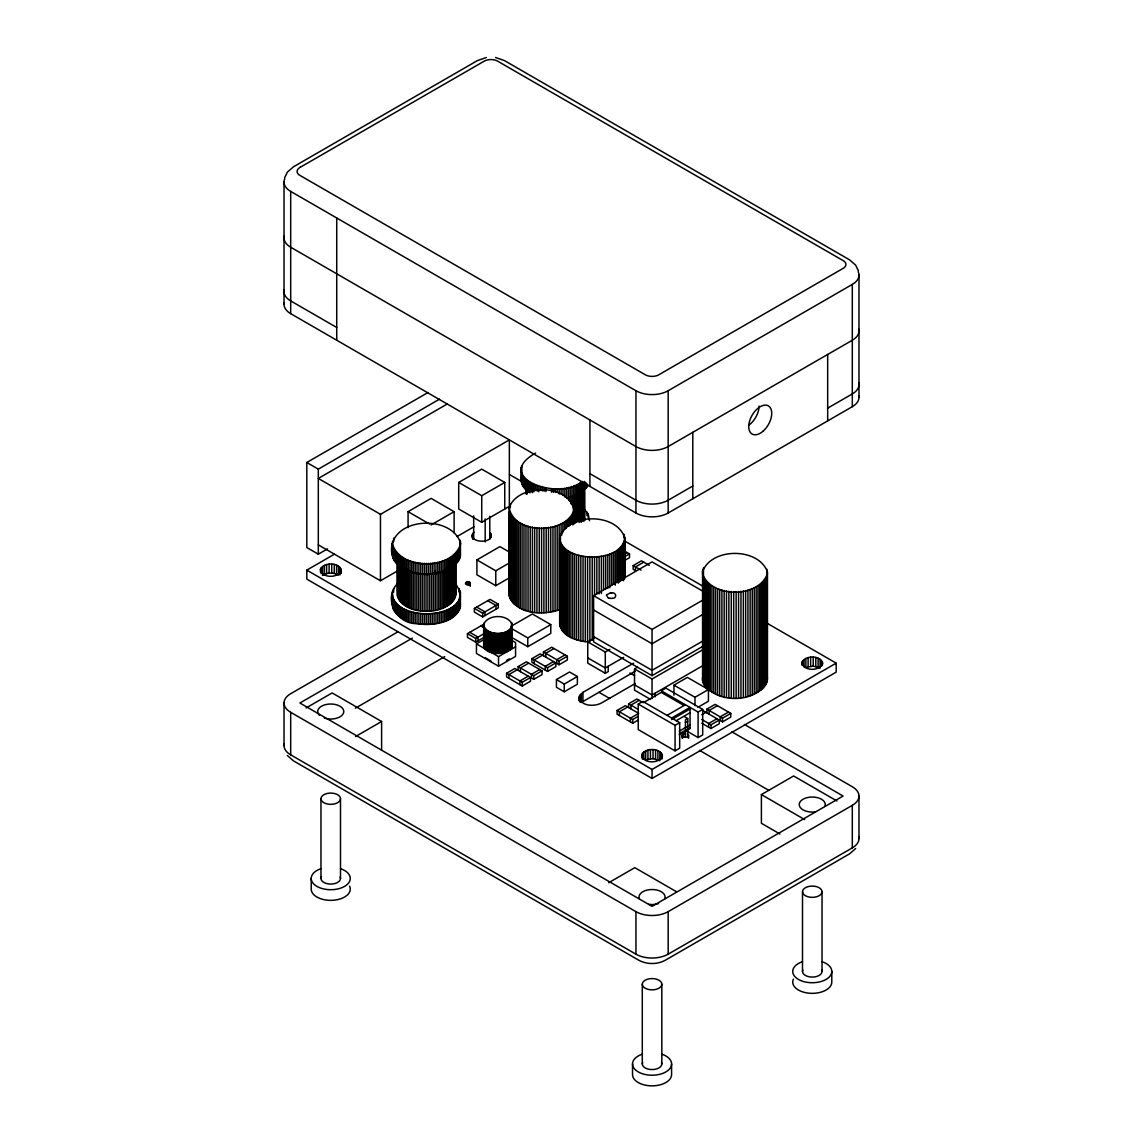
<?xml version="1.0" encoding="UTF-8"?>
<svg xmlns="http://www.w3.org/2000/svg" width="1143" height="1143" viewBox="0 0 1143 1143"><rect width="100%" height="100%" fill="white"/><g stroke="black" fill="none" stroke-linecap="round" stroke-linejoin="round"><path stroke-width="1.5" d="M327.527 548.869L318.311 554.184L318.311 469.144L439.541 399.15M608.076 597.846L606.404 594.946L610.476 592.831M612.319 598.389C617.306 598.489 616.463 592.231 611.791 592.831M398.55 588.988C391.749 617.749 456.171 618.849 455.486 591.617M584.673 519.365L584.644 520.451L584.644 488.561M392.32 543.554C399.964 516.393 453.028 516.393 460.672 543.554C453.028 570.714 399.964 570.714 392.32 543.554C382.919 581.601 460.3 584.902 460.186 550.883M392.32 554.184L392.535 551.983M460.186 601.375C461.858 622.278 432.668 626.45 417.038 623.649C396.164 624.407 382.033 597.032 398.621 582.63M392.32 604.69L392.535 602.475M535.61 453.042C490.604 478.717 562.899 501.348 582.116 481.446L581.987 521.408M589.517 520.737L588.231 514.179L584.33 509.135M320.454 569.2C321.097 578.401 338.599 578.587 341.157 570.328C338.957 562.056 324.183 562.056 320.454 569.2L320.454 572.186M474.016 532.124C465.144 543.082 495.948 544.968 490.433 533.024L490.433 537.524M641.766 754.709C642.409 763.91 659.911 764.095 662.469 755.837C660.268 747.565 645.509 747.565 641.766 754.709L641.766 757.695M684.143 733.849C677.027 737.606 692.958 738.821 687.257 734.02M801.972 662.211C802.615 671.412 820.102 671.613 822.66 663.34C820.474 655.068 805.701 655.082 801.972 662.211L801.972 665.212M509.106 507.663C514.179 534.724 564.871 534.938 574.043 510.349C568.985 483.289 518.279 483.075 509.106 507.663L509.106 595.389C516.179 615.191 544.325 615.677 561.084 609.105M509.106 592.717L509.106 595.389M559.67 538.239C561.027 551.24 576.529 555.812 587.588 556.841L587.588 641.895C576.529 640.866 561.027 636.294 559.67 623.292L559.67 538.239C566.957 512.378 617.477 512.378 624.764 538.239L624.764 577.215M559.67 623.292L560.413 619.292M624.764 538.239C622.163 554.484 601.218 557.77 587.588 556.841M483.589 624.807C487.289 613.82 508.521 613.82 512.221 624.807M512.221 625.378C508.521 636.365 487.289 636.365 483.589 625.378M702.388 572.086C710.903 547.197 758.938 547.197 767.453 572.086L767.453 679.799C758.938 704.702 710.903 704.702 702.388 679.799M702.388 678.399L703.474 674.241M767.453 573.486C758.938 598.389 710.903 598.389 702.388 573.486M579.13 700.702L579.387 696.23L582.959 692.358L633.622 663.14M521.694 476.46C519.779 482.56 523.737 488.733 528.666 492.076L528.666 481.446M284.664 177.665L287.364 172.136L293.48 166.792L477.431 60.579L486.361 57.493M392.32 594.06C395.307 625.078 479.574 617.963 455.428 583.559M588.231 485.232L580.873 492.919L568.471 498.005L568.471 487.375M855.636 848.535L849.52 853.878L665.569 960.091C657.354 964.663 646.767 964.663 638.551 960.091L293.48 760.867L287.364 755.509M509.321 658.797L508.035 659.64M635.151 671.241L581.33 702.502L581.33 693.501M318.311 554.184L306.81 547.54L306.81 462.501L428.025 392.506M447.213 404.022L318.311 478.446L380.462 514.321L509.349 439.898L509.349 506.349L481.732 522.294L458.714 509.006L458.714 482.432L481.732 469.144L504.749 482.432L504.749 509.006M766.839 623.106L836.19 663.154L836.19 672.141L652.053 778.454L306.81 579.13L306.81 570.128L334.428 554.184M408.08 527.609L408.08 511.664L431.097 498.377L454.114 511.664L454.114 532.924M322.512 575.443C327.227 572.4 333.713 572.372 338.557 575.143L338.557 566.156M431.097 524.951L454.114 511.664M458.714 482.432L481.732 495.719L504.749 482.432M284.793 178.694A22.789 13.159 0 0 0 290.693 191.41L635.951 390.735A22.789 13.159 0 0 0 668.169 390.735L852.307 284.421A22.789 13.159 0 0 0 858.207 271.72M318.311 544.882L380.462 580.758L398.878 570.128M457.186 536.467L474.059 526.723M509.578 577.715L495.776 585.687L476.902 574.786L476.902 559.899L499.92 546.611L508.635 551.64M470.23 582.844L467.93 584.173L465.63 582.844L467.93 581.516L470.23 582.844L470.23 586.359M476.902 559.899L495.776 570.8L509.578 562.827M398.107 631.708L290.693 693.715A22.789 13.159 0 0 0 290.693 712.318L290.693 754.851L635.951 954.176A22.789 13.159 0 0 0 668.169 954.176L852.307 847.863A22.789 13.159 0 0 0 858.779 836.847M412.366 638.094L299.909 703.016L652.053 906.342L843.091 796.042L731.891 731.834M474.374 608.405L490.018 599.375L498.305 604.147L498.305 607.876L482.66 616.906L474.374 612.119L474.374 608.405L482.66 613.191L498.305 604.147M306.038 707.988L332.127 692.929L381.605 721.49L381.605 750.194M692.801 486.018L668.169 500.234A22.789 13.159 0 0 1 635.951 500.234L589.917 473.659M827.675 408.137L852.307 393.921A22.789 13.159 0 0 0 858.779 382.905M284.221 302.638A22.789 13.159 0 0 0 290.693 313.653L635.951 512.993A22.789 13.159 0 0 0 668.169 512.993L852.307 406.679A22.789 13.159 0 0 0 858.779 395.664M483.575 637.637L475.745 642.152L467.458 637.38L467.458 633.651L483.118 624.621M467.458 633.651L475.745 638.437L483.575 633.922M355.359 708.203L444.727 656.625M624.435 554.184L627.207 552.598M623.978 557.112L629.507 553.926L629.507 557.641L623.978 560.827M511.15 640.009L515.564 642.552L515.564 656.382L498.534 666.212L476.445 653.453L476.445 643.88L483.532 639.794M510.892 626.393L532.367 613.991L550.783 624.621L550.783 633.393L527.766 646.681L510.892 636.937M643.766 562.156L635.494 566.942L635.494 570.671L633.179 569.343L633.179 565.614L641.466 560.827L649.295 565.356M702.831 646.338L652.053 675.642L593.603 641.895L593.603 595.646L652.053 561.899L702.831 591.202M355.53 736.549L381.605 721.49M510.892 628.164L527.766 637.908L550.783 624.621M476.445 643.88L498.534 656.639L515.564 646.809M506.592 673.256L522.251 682.285L530.523 677.499L530.523 681.228L522.251 686.014L506.592 676.97L506.592 673.256L514.879 668.469L533.752 679.371L542.039 674.584L542.039 670.855L526.38 661.826L518.108 666.612L518.108 670.327M531.909 658.639L547.568 667.669L555.855 662.883L555.855 666.612L547.568 671.398L531.909 662.354L531.909 658.639L540.196 653.853L559.07 664.755L567.357 659.968L567.357 656.239L551.712 647.209L543.425 651.996L543.425 655.711M517.179 669.798L508.892 674.584L508.892 678.299M528.695 663.154L520.408 667.941L520.408 671.655M542.496 655.182L534.21 659.968L534.21 663.683M554.012 648.538L545.725 653.325L545.725 657.039M528.223 676.17L519.936 680.957L519.936 684.686M539.739 669.527L531.452 674.313L531.452 678.042M553.541 661.554L545.254 666.34L545.254 670.069M565.056 654.91L556.77 659.697L556.77 663.426M608.219 666.283L608.219 671.598L605.29 673.284L587.745 663.154L587.745 641.895L593.874 638.351M518.108 666.612L533.752 675.642L542.039 670.855M543.425 651.996L559.07 661.025L567.357 656.239M556.427 679.571L569.543 671.984L577.372 676.513L577.372 684.214L564.256 691.786L556.427 687.272L556.427 679.571L564.256 684.086L577.372 676.513M587.745 641.895L605.29 652.024L609.876 649.367M593.603 595.646L652.053 629.407L702.831 600.089M623.664 657.354L605.29 667.969L587.745 657.839M702.831 614.434L652.053 643.752L593.603 610.005M650.596 699.445L634.522 690.158L634.522 668.898L637.58 667.126M702.831 641.023L652.053 670.327L593.603 636.58M635.194 683.543L601.418 703.016C594.731 706.645 581.544 706.617 579.13 697.701M634.522 668.898L652.053 679.013L704.117 648.967M638.251 720.033L632.722 723.219L617.077 714.189L617.077 710.46L625.364 705.674L638.708 713.389L630.422 718.175L630.422 721.89M628.579 707.531L628.579 703.817L636.865 699.03L643.309 702.759M627.664 707.003L619.377 711.789L619.377 715.518M639.166 700.359L630.879 705.145L630.879 708.86M704.117 664.912L652.053 694.973L634.522 684.843M638.251 704.088L642.852 701.431L679.685 722.69L679.685 748.208L675.07 750.865L638.251 729.591L638.251 704.088L675.07 725.348L679.685 722.69M644.381 702.131L661.268 692.387L683.985 705.502M673.941 695.173L673.941 685.143L687.386 677.385L708.431 689.529L708.431 701.231L697.973 707.26M617.077 710.46L632.722 719.504L638.251 716.304M673.941 685.143L694.987 697.287L708.431 689.529M667.026 715.375L685.429 704.745M671.627 718.033L690.043 707.403L690.043 728.663L679.299 734.863M671.627 719.633L690.043 709.003M676.227 720.69L690.043 712.718M702.702 709.403L665.869 688.143L661.268 690.801L698.087 712.06L702.702 709.403L702.702 734.906L698.087 737.564L687.357 731.363M687.729 737.649L687.729 718.561L685.429 719.89L685.429 737.235M706.845 712.861L706.845 709.131L715.118 704.345L730.777 713.389L730.777 717.104L722.49 721.89L703.617 710.989M685.429 722.547L687.729 721.219M701.773 714.718L705.917 712.318M717.433 705.674L709.146 710.46L709.146 714.189M679.299 731.149L690.043 724.948M679.299 733.806L690.043 727.605M716.961 718.704L708.674 723.49L708.674 727.205M728.477 712.06L720.19 716.847L720.19 720.561M701.773 719.504L710.975 724.819L719.261 720.033L719.261 723.748L710.975 728.534L701.773 723.219M706.845 709.131L722.49 718.175L730.777 713.389M306.81 570.128L652.053 769.468L836.19 663.154M608.705 882.725L634.794 867.666L676.556 891.769M779.94 834.004L761.395 823.289L761.395 794.585L793.613 775.983L836.919 800.972M290.693 712.318L635.951 911.657A22.789 13.159 0 0 0 668.169 911.657L852.307 805.344A22.789 13.159 0 0 0 852.307 786.741L744.407 724.448M506.563 660.383L507.321 660.025M820.074 659.182L820.074 668.169L813.23 666.155L805.872 667.398L805.872 658.397M659.868 751.665L659.868 760.652L653.039 758.652L645.681 759.881L645.681 750.894M612.319 598.361L609.962 598.361M610.476 592.86L611.791 592.86M609.962 598.389L608.505 597.989M495.519 57.493L504.449 60.579L849.52 259.804L855.636 265.162L858.336 270.691M469.387 582.173C467.458 580.773 463.301 583.616 466.744 584.759C471.516 586.945 470.13 578.401 469.387 585.173M490.89 660.997L485.418 657.839M336.728 327.484L290.693 300.909A22.789 13.159 0 0 1 284.221 289.879M509.435 474.502L521.765 481.617M625.035 541.239L703.645 586.63M624.435 550.997L629.507 553.926M633.179 565.614L641.009 570.128M408.08 511.664L429.568 524.066M306.81 462.501L318.311 469.144M629.95 672.984L634.579 675.656M487.718 600.704L496.005 605.476L496.005 609.205M684.757 716.847L687.729 718.561M476.674 607.076L484.961 611.862L484.961 615.577M628.579 703.817L637.794 709.131M599.061 692.358L609.876 698.602M699.459 750.322L768.953 790.442M480.817 625.95L483.575 627.536M761.395 794.585L804.686 819.574M469.773 632.322L478.045 637.108L478.045 640.823M766.353 674.241L767.453 678.399M858.979 275.12L858.979 397.378M858.979 796.042L858.979 838.562M852.307 284.421L852.307 406.679M852.307 805.344L852.307 847.863M831.79 971.45L831.79 982.08A19.531 11.273 0 0 1 809.715 993.253A19.531 11.273 0 0 1 793.399 979.165M827.675 354.459L827.675 420.895M822.417 661.84L822.417 664.84M822.031 891.711A9.758 5.644 0 0 1 807.387 896.598A9.758 5.644 0 0 1 807.387 886.839A9.758 5.644 0 0 1 822.031 891.711L822.031 971.45M821.531 660.425L821.531 666.412M818.117 658.182L818.117 667.169M815.788 657.496L815.788 666.483M813.23 657.168L813.23 666.155M810.63 657.211L810.63 666.212M808.115 657.639L808.115 666.626M804.029 659.468L804.029 666.955M802.7 660.768L802.7 665.255M802.5 891.711L802.5 971.45M767.267 570.686L767.267 681.199M766.896 569.3L766.896 682.6M766.353 577.658L766.353 683.971M765.639 579.001L765.639 685.314M764.753 580.301L764.753 686.614M763.695 581.573L763.695 687.886M762.481 582.787L762.481 689.1M761.109 583.944L761.109 690.258M759.595 585.045L759.595 691.358M757.938 586.073L757.938 692.387M756.152 587.031L756.152 693.344M754.251 587.916L754.251 694.215M752.237 588.702L752.237 695.015M750.122 589.402L750.122 695.716M747.936 590.017L747.936 696.33M745.665 590.531L745.665 696.844M743.35 590.945L743.35 697.259M740.964 591.26L740.964 697.559M738.564 591.46L738.564 697.773M736.135 591.574L736.135 697.887M733.706 591.574L733.706 697.887M731.277 591.46L731.277 697.773M728.863 591.26L728.863 697.559M726.491 590.945L726.491 697.259M724.162 590.531L724.162 696.844M722.49 718.175L722.49 721.89M721.905 590.017L721.905 696.33M719.704 589.402L719.704 695.716M717.604 588.702L717.604 695.015M715.589 587.916L715.589 694.215M713.689 587.031L713.689 693.344M711.903 586.073L711.903 692.387M710.975 724.819L710.975 728.534M710.246 585.045L710.246 691.358M708.731 583.944L708.731 690.258M707.36 582.787L707.36 689.1M706.145 581.573L706.145 687.886M705.088 580.301L705.088 686.614M704.188 579.001L704.188 685.314M703.474 567.928L703.474 683.971M702.931 569.3L702.931 682.6M702.574 570.686L702.574 681.199M698.087 712.06L698.087 737.564M694.987 697.287L694.987 705.645M692.801 432.325L692.801 498.777M688.615 735.163L688.615 738.164M687.872 734.335L687.872 737.335M683.443 734.092L683.443 737.092M683.128 732.449L683.128 737.649M682.857 734.42L682.857 737.421M682.442 734.835L682.442 737.821M682.214 735.278L682.214 738.278M675.07 725.348L675.07 750.865M671.584 1063.947L671.584 1074.577A19.531 11.273 0 0 1 652.053 1085.85A19.531 11.273 0 0 1 632.522 1074.577L632.522 1063.947M668.169 390.735L668.169 512.993M668.169 911.657L668.169 954.176M662.226 754.337L662.226 758.823M661.826 984.209A9.758 5.644 0 0 1 647.181 989.095A9.758 5.644 0 0 1 647.181 979.322A9.758 5.644 0 0 1 661.826 984.209L661.826 1063.947M661.34 752.908L661.34 758.909M657.911 750.665L657.911 759.666M655.582 749.979L655.582 758.981M654.982 693.272L654.982 696.83M653.039 749.651L653.039 758.652M652.053 629.407L652.053 675.642M652.053 679.013L652.053 698.516M652.053 769.468L652.053 778.454M650.424 749.708L650.424 758.695M647.924 750.122L647.924 759.109M643.823 751.951L643.823 759.452M642.495 753.251L642.495 759.252M642.295 984.209L642.295 1063.947M635.951 390.735L635.951 512.993M635.951 911.657L635.951 954.176M632.722 719.504L632.722 723.219M624.678 536.896L624.678 578.558M624.435 540.91L624.435 578.129M624.021 534.252L624.021 537.796M624.021 542.239L624.021 579.444M623.449 543.539L623.449 580.744M622.706 544.811L622.706 580.244M621.821 546.054L621.821 579.715M620.778 547.24L620.778 580.915M619.592 548.397L619.592 582.058M618.277 549.497L618.277 583.173M616.82 550.54L616.82 582.444M615.234 551.526L615.234 585.187M613.534 552.44L613.534 584.33M611.719 553.283L611.719 585.173M609.819 554.055L609.819 587.716M607.819 554.741L607.819 588.402M605.733 555.341L605.733 589.002M605.29 652.024L605.29 673.284M603.59 555.855L603.59 589.517M601.389 556.27L601.389 593.474M599.132 556.598L599.132 593.817M596.846 556.841L596.846 594.046M594.531 556.984L594.531 595.96M592.217 557.027L592.217 640.309M589.917 419.967L589.917 486.418M589.888 556.984L589.888 642.037M588.231 514.179L588.231 517.722M586.959 483.775L586.959 487.318M586.959 512.078L586.959 515.636M586.188 483.018L586.188 488.332M585.302 482.232L585.302 489.318M585.302 556.598L585.302 641.652M584.33 481.403L584.502 519.765M584.23 488.933L584.23 520.837M583.844 491.776L583.844 520.122M583.33 491.047L583.33 521.165M583.259 482.332L583.259 491.19M583.044 556.27L583.044 641.323M582.959 692.358L582.959 701.359M582.716 490.29L582.716 520.422M581.144 492.262L581.144 522.38M580.873 482.289L580.873 492.919M580.844 555.855L580.844 640.894M580.187 491.433L580.187 521.551M580.13 694.815L580.13 702.302M579.558 483.089L579.558 493.719M579.387 696.23L579.387 700.73M579.144 492.319L579.144 522.451M578.687 555.341L578.687 640.38M578.158 483.846L578.158 494.49M578.001 493.19L578.001 521.537M576.701 484.561L576.758 522.351M576.615 554.741L576.615 639.78M575.429 494.762L575.429 523.108M575.172 485.232L575.172 495.862M574.615 554.055L574.615 639.094M574.043 507.663L574.043 523.608M574.015 495.476L573.8 524.08M573.572 485.846L573.572 496.476M573.386 505.006L573.386 523.637M572.814 514.293L572.814 524.937M572.714 553.283L572.714 638.337M572.529 496.148L572.529 505.006M571.914 486.404L571.914 497.048M572.071 515.579L572.071 524.437M571.186 516.807L571.186 523.894M570.971 496.748L570.971 503.834M570.9 552.44L570.9 637.494M570.214 486.918L570.214 497.548M570.143 518.008L570.143 525.094M569.357 497.291L569.357 500.834M569.2 551.526L569.2 636.58M568.957 519.165L568.957 526.251M567.642 520.265L567.642 525.58M567.614 550.54L567.614 635.594M566.671 487.761L566.671 498.391M566.185 521.308L566.185 528.395M566.156 549.497L566.156 634.551M564.856 488.104L564.856 496.962M564.828 548.397L564.828 633.451M564.599 522.294L564.599 529.38M564.256 684.086L564.256 691.786M563.642 547.24L563.642 632.293M562.999 488.375L562.999 495.462M562.899 523.208L562.899 532.066M562.599 546.054L562.599 631.093M561.713 531.666L561.713 535.21M561.713 544.811L561.713 629.85M561.113 488.59L561.113 493.905M561.084 524.051L561.084 534.681M560.984 543.539L560.984 628.579M560.413 534.252L560.413 627.278M559.999 535.567L559.999 625.964M559.741 536.896L559.741 624.635M559.213 488.747L559.213 494.062M559.17 524.808L559.17 609.862M559.07 661.025L559.07 664.755M557.298 488.847L557.298 492.39M557.184 525.494L557.184 610.548M555.384 488.875L555.384 492.419M555.098 526.094L555.098 611.148M553.469 488.847L553.469 492.39M552.955 526.609L552.955 611.662M551.555 488.747L551.555 492.29M550.755 527.037L550.755 612.091M548.497 527.366L548.497 612.419M547.568 667.669L547.568 671.398M546.211 527.609L546.211 612.662M545.925 488.104L545.925 491.647M544.097 487.761L544.097 491.304M543.897 527.752L543.897 612.805M542.311 487.375L542.311 490.918M541.582 527.795L541.582 612.848M540.553 486.918L540.553 490.461M539.253 527.752L539.253 612.805M538.853 486.404L538.853 491.719M537.21 485.846L537.21 491.161M536.939 527.609L536.939 612.662M535.61 485.232L535.61 490.547M534.653 527.366L534.653 612.419M534.081 484.561L534.081 491.647M533.752 675.642L533.752 679.371M532.609 483.846L532.609 492.719M532.409 527.037L532.409 612.091M531.224 483.089L531.224 491.947M530.209 526.609L530.209 611.662M529.909 482.289L529.909 492.919M528.052 526.094L528.052 611.148M527.766 637.908L527.766 646.681M527.509 480.56L527.509 491.19M527.18 490.518L527.18 494.062M526.723 489.475L526.723 493.019M526.452 479.631L526.452 490.276M526.18 489.104L526.394 493.719M526.094 488.018L526.123 494.019M525.98 525.494L525.98 610.548M525.48 478.688L525.48 489.318M524.594 477.703L524.594 488.332M523.808 476.688L523.808 487.318M523.98 524.808L523.98 609.862M523.123 475.659L523.123 486.289M522.551 474.602L522.551 485.232M522.251 682.285L522.251 686.014M522.065 473.531L522.065 484.161M522.065 524.051L522.065 609.105M521.694 465.83L521.694 483.075M521.422 466.93L521.422 481.975M521.265 468.03L521.265 480.874M520.265 523.208L520.265 608.262M518.565 522.294L518.565 607.347M516.979 521.308L516.979 606.361M515.522 520.265L515.522 605.319M514.193 519.165L514.193 604.218M513.007 518.008L513.007 603.061M512.15 624.249L512.15 646.195M511.964 516.807L511.964 601.861M512.021 623.678L512.021 646.752M511.821 623.135L511.821 647.309M511.564 622.592L511.564 647.852M511.235 628.121L511.235 648.381M511.078 515.579L511.078 600.618M510.835 628.636L510.835 648.895M510.349 503.706L510.349 507.249M510.349 514.293L510.349 599.346M510.392 629.136L510.392 649.41M509.778 505.006L509.778 508.549M509.778 513.007L509.778 598.046M509.878 629.622L509.878 649.881M509.364 511.678L509.364 596.732M509.321 630.079L509.321 650.353M508.706 630.522L508.706 650.781M508.035 630.936L508.035 651.196M507.321 631.322L507.321 651.581M506.563 631.679L506.563 651.939M505.763 632.008L505.763 652.267M504.92 632.293L504.92 652.553M504.063 632.55L504.063 652.824M503.163 632.779L503.163 653.039M502.234 632.965L502.234 653.239M501.306 633.122L501.306 653.382M500.334 633.236L500.334 653.496M499.377 633.322L499.377 653.582M498.391 633.351L498.391 653.61M498.534 656.639L498.534 666.212M497.419 633.351L497.419 653.61M496.448 633.322L496.448 653.582M495.776 570.8L495.776 585.687M495.476 633.236L495.476 653.496M494.519 633.122L494.519 653.382M493.576 632.965L493.576 653.239M492.647 632.779L492.647 653.039M491.761 632.55L491.761 652.824M491.261 534.352L491.261 537.353M490.89 632.293L490.89 652.553M490.047 632.008L490.047 652.267M489.79 516.293L489.79 539.253M489.247 631.679L489.247 651.939M488.49 631.322L488.49 651.581M487.775 630.936L487.775 651.196M487.118 630.522L487.118 650.781M486.489 630.079L486.489 650.353M485.932 629.622L485.932 649.881M485.418 629.136L485.418 649.41M485.189 518.951L485.189 541.911M484.975 628.636L484.975 648.895M484.589 628.121L484.589 648.381M484.261 627.593L484.261 647.852M483.989 623.135L483.989 647.309M483.66 624.249L483.66 646.195M482.66 613.191L482.66 616.906M481.732 495.719L481.732 522.294M475.745 638.437L475.745 642.152M473.673 515.836L473.673 538.796M472.773 533.338L472.773 539.339M472.088 534.695L472.088 537.696M460.458 541.353L460.458 556.398M460.458 591.845L460.458 606.89M460.186 540.253L460.186 557.498M460.186 590.745L460.186 607.99M459.815 547.94L459.815 558.584M459.815 598.446L459.815 609.076M459.343 549.026L459.343 559.656M459.343 588.588L459.343 592.131M459.343 599.518L459.343 610.148M458.757 550.069L458.757 560.699M458.757 600.575L458.757 611.205M458.072 551.112L458.072 561.742M458.072 601.604L458.072 612.234M457.286 552.112L457.286 562.742M457.286 602.618L457.286 613.248M456.414 553.098L456.414 563.728M456.414 603.604L456.414 614.234M455.7 562.585L455.757 594.86M455.6 562.285L455.6 595.946M455.428 554.055L455.343 597.017M455.428 604.547L455.428 615.177M454.943 564.413L454.943 598.075M454.371 554.969L454.443 599.132M454.371 605.476L454.371 616.106M453.828 564.713L453.828 600.146M453.214 555.855L453.085 601.147M453.214 606.361L453.214 616.991M452.242 566.685L452.242 602.118M451.985 556.698L451.985 567.342M451.985 607.204L451.985 617.834M451.299 565.842L451.299 603.047M450.656 557.513L450.656 568.142M450.656 608.005L450.656 618.634M450.256 566.742L450.256 603.947M449.27 558.27L449.27 568.9M449.27 608.762L449.27 619.392M449.099 567.6L449.099 604.804M447.856 568.414L447.856 605.619M447.799 558.984L447.799 569.614M447.799 609.476L447.799 620.106M446.542 569.185L446.542 606.39M446.27 559.656L446.27 570.286M446.27 610.148L446.27 620.778M445.127 569.9L445.127 607.104M444.684 560.27L444.684 570.9M444.684 610.762L444.684 621.392M443.641 570.557L443.641 607.776M443.027 560.827L443.027 571.457M443.027 611.319L443.027 621.949M442.084 571.171L442.084 608.376M441.327 561.327L441.327 571.971M441.327 611.834L441.327 622.464M440.455 571.714L440.455 608.919M439.569 561.784L439.569 572.414M439.569 612.291L439.569 622.921M438.783 572.2L438.783 609.405M437.783 562.185L437.783 572.814M437.783 612.677L437.783 623.306M437.055 572.629L437.055 609.833M435.954 562.513L435.954 573.143M435.954 613.019L435.954 623.649M435.283 571.214L435.283 610.191M434.097 562.799L434.097 573.429M434.097 613.291L434.097 623.921M433.468 573.272L433.468 610.476M432.225 563.013L432.225 573.643M432.225 613.505L432.225 624.135M431.64 573.5L431.64 610.705M430.325 563.17L430.325 573.8M430.325 613.662L430.325 624.292M429.768 573.657L429.768 610.862M428.411 563.256L428.411 573.886M428.411 613.748L428.411 624.392M427.896 573.743L427.896 610.948M426.496 563.285L426.496 573.915M426.496 613.791L426.496 624.421M426.025 573.757L426.025 610.962M424.582 563.256L424.582 573.886M424.582 613.748L424.582 624.392M424.153 573.7L424.153 610.919M422.667 563.17L422.667 573.8M422.667 613.662L422.667 624.292M422.281 573.586L422.281 610.791M420.767 563.013L420.767 573.643M420.767 613.505L420.767 624.135M420.438 573.386L420.438 610.605M418.895 562.799L418.895 573.429M418.895 613.291L418.895 623.921M418.609 573.129L418.609 610.348M417.038 562.513L417.038 573.143M417.038 613.019L417.038 623.649M416.824 572.814L416.824 610.019M415.209 562.185L415.209 572.814M415.209 612.677L415.209 623.306M415.066 572.414L415.066 609.633M413.409 561.784L413.366 609.176M413.409 612.291L413.409 622.921M411.666 561.342L411.709 608.662M411.666 611.834L411.666 622.464M410.123 570.871L410.123 608.076M409.966 560.827L409.966 571.457M409.966 611.319L409.966 621.949M408.594 570.243L408.594 607.447M408.308 560.27L408.308 570.9M408.308 610.762L408.308 621.392M407.151 569.543L407.151 606.762M406.722 559.656L406.722 570.286M406.722 610.148L406.722 620.778M405.779 568.8L405.779 606.019M405.179 558.984L405.179 569.614M405.179 609.476L405.179 620.106M404.493 568.014L404.493 605.219M403.722 558.27L403.722 568.9M403.722 608.762L403.722 619.392M403.308 567.171L403.308 604.39M402.322 557.513L402.207 603.504M402.322 608.005L402.322 618.634M401.207 567.157L401.207 602.59M401.007 556.698L401.007 567.342M401.007 607.204L401.007 617.834M400.307 564.428L400.307 601.632M399.779 555.855L399.779 566.485M399.779 606.361L399.779 616.991M399.521 565.214L399.521 600.646M398.85 565.971L398.85 599.646M398.621 554.969L398.621 565.599M398.621 605.476L398.621 616.106M398.278 564.942L398.278 598.603M398.035 563.442L397.835 597.546M397.65 564.513L397.65 591.088M397.55 554.055L397.507 596.489M397.55 604.547L397.55 615.177M397.293 563.513L397.293 595.403M396.578 553.098L396.578 563.728M396.578 603.604L396.578 614.234M395.707 552.112L395.707 562.742M395.707 602.618L395.707 613.248M394.921 551.112L394.921 561.742M394.921 601.604L394.921 612.234M394.235 550.069L394.235 560.699M394.235 600.575L394.235 611.205M393.649 538.096L393.649 541.639M393.649 549.026L393.649 559.656M393.649 588.588L393.649 592.131M393.649 599.518L393.649 610.148M393.178 547.94L393.178 558.584M393.178 598.446L393.178 609.076M392.806 546.868L392.806 557.498M392.792 597.36L392.792 607.99M392.535 541.353L392.535 556.398M392.535 591.845L392.535 606.89M380.462 514.321L380.462 580.758M341.157 570.328L341.157 573.315M340.914 568.828L340.914 573.315M340.5 798.7A9.758 5.644 0 0 1 325.855 803.586A9.758 5.644 0 0 1 325.855 793.828A9.758 5.644 0 0 1 340.5 798.7L340.5 878.438M340.028 567.399L340.028 574.9M336.728 217.984L336.728 340.243M336.599 565.156L336.599 574.157M334.27 564.471L334.27 573.472M331.727 564.142L331.727 573.143M329.113 564.199L329.113 573.186M326.612 564.613L326.612 573.6M324.355 565.385L324.355 574.372M322.512 566.442L322.512 573.943M321.183 567.742L321.183 573.743M320.969 798.7L320.969 878.438M311.21 878.438L311.21 889.068A19.531 11.273 0 0 0 333.285 900.255A19.531 11.273 0 0 0 349.601 886.154M290.693 191.41L290.693 313.653M284.021 182.094L284.021 304.352M284.021 703.016L284.021 745.55M815.631 811.801A13.016 7.515 0 0 1 799.286 805.201A13.016 7.515 0 0 1 813.387 797.057A13.016 7.515 0 0 1 824.832 806.487M319.469 715.289A13.016 7.515 0 0 1 328.484 704.131A13.016 7.515 0 0 1 343.572 712.832A13.016 7.515 0 0 1 324.241 718.033M658.568 903.541A13.016 7.515 0 0 1 648.695 904.299M639.48 898.984A13.016 7.515 0 0 1 652.053 889.525A13.016 7.515 0 0 1 664.64 898.984M290.693 754.851A22.789 13.159 0 0 1 284.221 743.836M340.171 876.981A9.758 5.644 0 0 1 330.741 884.082A9.758 5.644 0 0 1 321.297 876.981M340.5 868.68A19.531 11.273 0 0 1 345.7 885.682A19.531 11.273 0 0 1 315.768 885.682A19.531 11.273 0 0 1 320.969 868.68M661.497 1062.49A9.758 5.644 0 0 1 652.053 1069.577A9.758 5.644 0 0 1 642.623 1062.49M661.826 1054.175A19.531 11.273 0 0 1 667.026 1071.191A19.531 11.273 0 0 1 637.094 1071.191A19.531 11.273 0 0 1 642.295 1054.175M821.703 969.993A9.758 5.644 0 0 1 812.259 977.094A9.758 5.644 0 0 1 802.829 969.993M822.031 961.677A19.531 11.273 0 0 1 827.232 978.694A19.531 11.273 0 0 1 797.3 978.694A19.531 11.273 0 0 1 802.5 961.677M284.221 236.201A22.789 13.159 0 0 0 290.693 247.217L635.951 446.542A22.789 13.159 0 0 0 668.169 446.542L852.307 340.243A22.789 13.159 0 0 0 858.779 329.213M759.081 406.022A16.273 9.401 -60 0 1 748.579 425.325M300.209 167.307L299.08 168.05A9.744 5.615 0 0 0 299.08 174.893L646.138 375.261A9.744 5.615 0 0 0 657.982 375.261L843.92 267.919A9.744 5.615 0 0 0 843.92 261.061L496.862 60.708A9.744 5.615 0 0 0 485.018 60.708L300.209 167.307M763.21 431.082A16.273 9.401 -60 0 0 768.382 405.879A16.273 9.401 -60 0 0 749.122 422.953A16.273 9.401 -60 0 0 763.21 431.082"/></g></svg>
